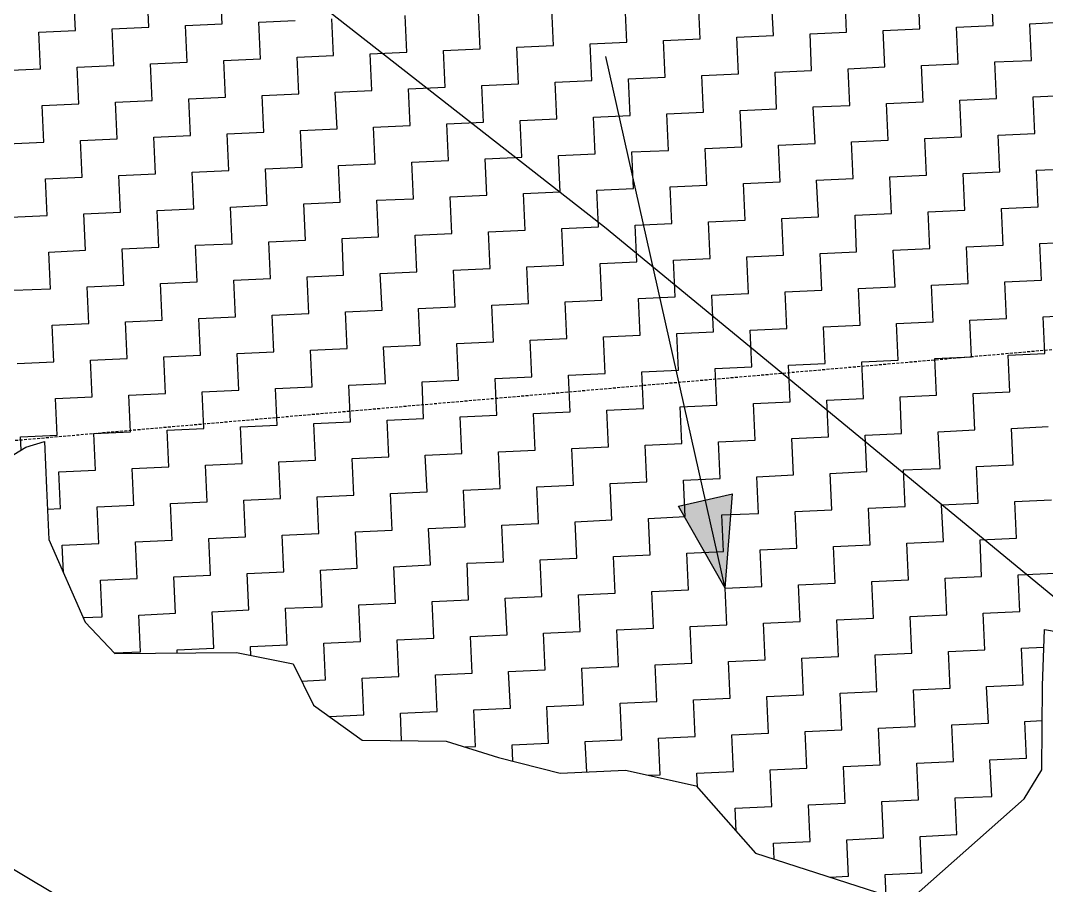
# Model space of a CAD drawing. Header units: metres. Extents: x 280741 to 282709, y 2085398 to 2088597.
# Drawn here: x 282052 to 282227.7, y 2085613.4 to 2085761.6 of the extents above; entities that cross this region are included whole.
import ezdxf

# ---------------------------------------------------------------- set-up
doc = ezdxf.new("R2010")
doc.units = ezdxf.units.M
doc.linetypes.add('DASHED', pattern=[0.75, 0.5, -0.25])
for name, color, linetype in [('LINE_FOOTPATH', 1, 'DASHED'), ('POLY_HATCH', 12, 'Continuous'), ('POLY_PARCEL', 6, 'Continuous'), ('POLY_WATER', 4, 'Continuous')]:
    doc.layers.add(name, color=color, linetype=linetype)

msp = doc.modelspace()

# ---------------------------------------------------------------- hatches: boundary and pattern name
h = msp.add_hatch(color=256)
h.paths.add_polyline_path([(282169.28, 2085679.43), (282164.66, 2085678.4), (282172.68, 2085664.32)])
h.paths.add_polyline_path([(282172.68, 2085664.32), (282173.91, 2085680.47), (282169.28, 2085679.43)])

# ---------------------------------------------------------------- linework, layer by layer
for points in [[(282172.68, 2085664.32), (282152.22, 2085755.4)], [(282164.66, 2085678.4), (282173.91, 2085680.47)], [(282172.68, 2085664.32), (282173.91, 2085680.47)], [(282172.68, 2085664.32), (282164.66, 2085678.4)]]:
    msp.add_lwpolyline(points)
at = {"layer": 'LINE_FOOTPATH'}
msp.add_line((281942.75, 2085680.17), (282230.59, 2085705.39), dxfattribs=at)
at = {"layer": 'POLY_HATCH', "linetype": 'Continuous'}
for p, q in [((282061.39, 2085759.86), (282061.11, 2085766.14)), ((282073.95, 2085760.44), (282073.66, 2085766.71)), ((282086.5, 2085761.01), (282086.21, 2085767.29)), ((282193.48, 2085759.61), (282193.2, 2085765.88)), ((282206.04, 2085760.18), (282205.75, 2085766.46)), ((282218.59, 2085760.75), (282218.3, 2085767.03)), ((282155.83, 2085757.89), (282155.54, 2085764.16)), ((282168.38, 2085758.46), (282168.09, 2085764.74)), ((282180.93, 2085759.03), (282180.64, 2085765.31)), ((282118.17, 2085756.17), (282117.88, 2085762.44)), ((282130.72, 2085756.74), (282130.43, 2085763.02)), ((282143.27, 2085757.31), (282142.99, 2085763.59)), ((282080.22, 2085760.72), (282086.5, 2085761.01)), ((282080.51, 2085754.45), (282080.22, 2085760.72)), ((282092.78, 2085761.3), (282099.05, 2085761.58)), ((282093.06, 2085755.02), (282092.78, 2085761.3)), ((282105.61, 2085755.59), (282105.33, 2085761.87)), ((282212.31, 2085760.47), (282218.59, 2085760.75)), ((282224.87, 2085761.04), (282231.14, 2085761.33)), ((282225.15, 2085754.76), (282224.87, 2085761.04)), ((282055.12, 2085759.58), (282061.39, 2085759.86)), ((282055.4, 2085753.3), (282055.12, 2085759.58)), ((282067.67, 2085760.15), (282073.95, 2085760.44)), ((282067.96, 2085753.87), (282067.67, 2085760.15)), ((282174.65, 2085758.75), (282180.93, 2085759.03)), ((282187.21, 2085759.32), (282193.48, 2085759.61)), ((282187.49, 2085753.04), (282187.21, 2085759.32)), ((282199.76, 2085759.89), (282206.04, 2085760.18)), ((282200.05, 2085753.62), (282199.76, 2085759.89)), ((282212.6, 2085754.19), (282212.31, 2085760.47)), ((282137, 2085757.03), (282143.27, 2085757.31)), ((282149.55, 2085757.6), (282155.83, 2085757.89)), ((282149.84, 2085751.32), (282149.55, 2085757.6)), ((282162.1, 2085758.17), (282168.38, 2085758.46)), ((282162.39, 2085751.9), (282162.1, 2085758.17)), ((282174.94, 2085752.47), (282174.65, 2085758.75)), ((282099.34, 2085755.31), (282105.61, 2085755.59)), ((282111.89, 2085755.88), (282118.17, 2085756.17)), ((282112.18, 2085749.6), (282111.89, 2085755.88)), ((282124.44, 2085756.45), (282130.72, 2085756.74)), ((282124.73, 2085750.18), (282124.44, 2085756.45)), ((282137.28, 2085750.75), (282137, 2085757.03)), ((282061.68, 2085753.59), (282067.96, 2085753.87)), ((282061.97, 2085747.31), (282061.68, 2085753.59)), ((282074.23, 2085754.16), (282080.51, 2085754.45)), ((282074.52, 2085747.88), (282074.23, 2085754.16)), ((282086.79, 2085754.73), (282093.06, 2085755.02)), ((282087.07, 2085748.46), (282086.79, 2085754.73)), ((282099.63, 2085749.03), (282099.34, 2085755.31)), ((282193.77, 2085753.33), (282200.05, 2085753.62)), ((282206.32, 2085753.9), (282212.6, 2085754.19)), ((282206.61, 2085747.63), (282206.32, 2085753.9)), ((282218.88, 2085754.48), (282225.15, 2085754.76)), ((282219.16, 2085748.2), (282218.88, 2085754.48)), ((282049.13, 2085753.01), (282055.4, 2085753.3)), ((282156.11, 2085751.61), (282162.39, 2085751.9)), ((282168.66, 2085752.18), (282174.94, 2085752.47)), ((282168.95, 2085745.91), (282168.66, 2085752.18)), ((282181.22, 2085752.76), (282187.49, 2085753.04)), ((282181.5, 2085746.48), (282181.22, 2085752.76)), ((282194.06, 2085747.05), (282193.77, 2085753.33)), ((282118.45, 2085749.89), (282124.73, 2085750.18)), ((282131.01, 2085750.46), (282137.28, 2085750.75)), ((282131.29, 2085744.19), (282131.01, 2085750.46)), ((282143.56, 2085751.04), (282149.84, 2085751.32)), ((282143.85, 2085744.76), (282143.56, 2085751.04)), ((282156.4, 2085745.33), (282156.11, 2085751.61)), ((282080.8, 2085748.17), (282087.07, 2085748.46)), ((282093.35, 2085748.74), (282099.63, 2085749.03)), ((282093.64, 2085742.47), (282093.35, 2085748.74)), ((282105.9, 2085749.32), (282112.18, 2085749.6)), ((282106.19, 2085743.04), (282105.9, 2085749.32)), ((282118.74, 2085743.61), (282118.45, 2085749.89)), ((282225.44, 2085748.49), (282231.71, 2085748.77)), ((282225.73, 2085742.21), (282225.44, 2085748.49)), ((282055.69, 2085747.03), (282061.97, 2085747.31)), ((282055.98, 2085740.75), (282055.69, 2085747.03)), ((282068.24, 2085747.6), (282074.52, 2085747.88)), ((282068.53, 2085741.32), (282068.24, 2085747.6)), ((282081.08, 2085741.9), (282080.8, 2085748.17)), ((282187.78, 2085746.77), (282194.06, 2085747.05)), ((282188.07, 2085740.49), (282187.78, 2085746.77)), ((282200.33, 2085747.34), (282206.61, 2085747.63)), ((282200.62, 2085741.06), (282200.33, 2085747.34)), ((282212.89, 2085747.91), (282219.16, 2085748.2)), ((282213.17, 2085741.64), (282212.89, 2085747.91)), ((282150.12, 2085745.05), (282156.4, 2085745.33)), ((282150.41, 2085738.77), (282150.12, 2085745.05)), ((282162.68, 2085745.62), (282168.95, 2085745.91)), ((282162.96, 2085739.34), (282162.68, 2085745.62)), ((282175.23, 2085746.19), (282181.5, 2085746.48)), ((282175.51, 2085739.92), (282175.23, 2085746.19)), ((282099.91, 2085742.75), (282106.19, 2085743.04)), ((282112.46, 2085743.33), (282118.74, 2085743.61)), ((282112.75, 2085737.05), (282112.46, 2085743.33)), ((282125.02, 2085743.9), (282131.29, 2085744.19)), ((282125.3, 2085737.62), (282125.02, 2085743.9)), ((282137.57, 2085744.47), (282143.85, 2085744.76)), ((282137.86, 2085738.2), (282137.57, 2085744.47)), ((282062.25, 2085741.04), (282068.53, 2085741.32)), ((282074.81, 2085741.61), (282081.08, 2085741.9)), ((282075.09, 2085735.33), (282074.81, 2085741.61)), ((282087.36, 2085742.18), (282093.64, 2085742.47)), ((282087.65, 2085735.91), (282087.36, 2085742.18)), ((282100.2, 2085736.48), (282099.91, 2085742.75)), ((282206.9, 2085741.35), (282213.17, 2085741.64)), ((282207.18, 2085735.07), (282206.9, 2085741.35)), ((282219.45, 2085741.92), (282225.73, 2085742.21)), ((282219.74, 2085735.65), (282219.45, 2085741.92)), ((282049.7, 2085740.46), (282055.98, 2085740.75)), ((282062.54, 2085734.76), (282062.25, 2085741.04)), ((282169.24, 2085739.63), (282175.51, 2085739.92)), ((282169.52, 2085733.35), (282169.24, 2085739.63)), ((282181.79, 2085740.2), (282188.07, 2085740.49)), ((282182.08, 2085733.93), (282181.79, 2085740.2)), ((282194.34, 2085740.78), (282200.62, 2085741.06)), ((282194.63, 2085734.5), (282194.34, 2085740.78)), ((282131.58, 2085737.91), (282137.86, 2085738.2)), ((282131.87, 2085731.64), (282131.58, 2085737.91)), ((282144.13, 2085738.48), (282150.41, 2085738.77)), ((282144.42, 2085732.21), (282144.13, 2085738.48)), ((282156.69, 2085739.06), (282162.96, 2085739.34)), ((282156.97, 2085732.78), (282156.69, 2085739.06)), ((282093.92, 2085736.19), (282100.2, 2085736.48)), ((282094.21, 2085729.92), (282093.92, 2085736.19)), ((282106.47, 2085736.77), (282112.75, 2085737.05)), ((282106.76, 2085730.49), (282106.47, 2085736.77)), ((282119.03, 2085737.34), (282125.3, 2085737.62)), ((282119.31, 2085731.06), (282119.03, 2085737.34)), ((282226.01, 2085735.93), (282232.29, 2085736.22)), ((282056.26, 2085734.47), (282062.54, 2085734.76)), ((282056.55, 2085728.2), (282056.26, 2085734.47)), ((282068.82, 2085735.05), (282075.09, 2085735.33)), ((282069.1, 2085728.77), (282068.82, 2085735.05)), ((282081.37, 2085735.62), (282087.65, 2085735.91)), ((282081.66, 2085729.34), (282081.37, 2085735.62)), ((282188.35, 2085734.21), (282194.63, 2085734.5)), ((282200.91, 2085734.79), (282207.18, 2085735.07)), ((282201.19, 2085728.51), (282200.91, 2085734.79)), ((282213.46, 2085735.36), (282219.74, 2085735.65)), ((282213.75, 2085729.08), (282213.46, 2085735.36)), ((282226.3, 2085729.66), (282226.01, 2085735.93)), ((282150.7, 2085732.5), (282156.97, 2085732.78)), ((282150.98, 2085726.22), (282150.7, 2085732.5)), ((282163.25, 2085733.07), (282169.52, 2085733.35)), ((282163.53, 2085726.79), (282163.25, 2085733.07)), ((282175.8, 2085733.64), (282182.08, 2085733.93)), ((282176.09, 2085727.37), (282175.8, 2085733.64)), ((282188.64, 2085727.94), (282188.35, 2085734.21)), ((282113.04, 2085730.78), (282119.31, 2085731.06)), ((282113.32, 2085724.5), (282113.04, 2085730.78)), ((282125.59, 2085731.35), (282131.87, 2085731.64)), ((282125.88, 2085725.07), (282125.59, 2085731.35)), ((282138.14, 2085731.92), (282144.42, 2085732.21)), ((282138.43, 2085725.65), (282138.14, 2085731.92)), ((282075.38, 2085729.06), (282081.66, 2085729.34)), ((282075.67, 2085722.78), (282075.38, 2085729.06)), ((282087.93, 2085729.63), (282094.21, 2085729.92)), ((282088.22, 2085723.35), (282087.93, 2085729.63)), ((282100.49, 2085730.2), (282106.76, 2085730.49)), ((282100.77, 2085723.93), (282100.49, 2085730.2)), ((282207.47, 2085728.8), (282213.75, 2085729.08)), ((282220.02, 2085729.37), (282226.3, 2085729.66)), ((282220.31, 2085723.1), (282220.02, 2085729.37)), ((282050.27, 2085727.91), (282056.55, 2085728.2)), ((282062.83, 2085728.48), (282069.1, 2085728.77)), ((282063.11, 2085722.21), (282062.83, 2085728.48)), ((282169.81, 2085727.08), (282176.09, 2085727.37)), ((282182.36, 2085727.65), (282188.64, 2085727.94)), ((282182.65, 2085721.38), (282182.36, 2085727.65)), ((282194.92, 2085728.22), (282201.19, 2085728.51)), ((282195.2, 2085721.95), (282194.92, 2085728.22)), ((282207.76, 2085722.52), (282207.47, 2085728.8)), ((282132.15, 2085725.36), (282138.43, 2085725.65)), ((282144.71, 2085725.93), (282150.98, 2085726.22)), ((282144.99, 2085719.66), (282144.71, 2085725.93)), ((282157.26, 2085726.51), (282163.53, 2085726.79)), ((282157.55, 2085720.23), (282157.26, 2085726.51)), ((282170.1, 2085720.8), (282169.81, 2085727.08)), ((282094.5, 2085723.64), (282100.77, 2085723.93)), ((282107.05, 2085724.21), (282113.32, 2085724.5)), ((282107.33, 2085717.94), (282107.05, 2085724.21)), ((282119.6, 2085724.79), (282125.88, 2085725.07)), ((282119.89, 2085718.51), (282119.6, 2085724.79)), ((282132.44, 2085719.08), (282132.15, 2085725.36)), ((282056.84, 2085721.92), (282063.11, 2085722.21)), ((282069.39, 2085722.49), (282075.67, 2085722.78)), ((282069.68, 2085716.22), (282069.39, 2085722.49)), ((282081.94, 2085723.07), (282088.22, 2085723.35)), ((282082.23, 2085716.79), (282081.94, 2085723.07)), ((282094.78, 2085717.36), (282094.5, 2085723.64)), ((282188.93, 2085721.66), (282195.2, 2085721.95)), ((282201.48, 2085722.24), (282207.76, 2085722.52)), ((282201.77, 2085715.96), (282201.48, 2085722.24)), ((282214.03, 2085722.81), (282220.31, 2085723.1)), ((282214.32, 2085716.53), (282214.03, 2085722.81)), ((282226.58, 2085723.38), (282232.86, 2085723.67)), ((282226.87, 2085717.11), (282226.58, 2085723.38)), ((282057.12, 2085715.64), (282056.84, 2085721.92)), ((282151.27, 2085719.94), (282157.55, 2085720.23)), ((282163.82, 2085720.52), (282170.1, 2085720.8)), ((282164.11, 2085714.24), (282163.82, 2085720.52)), ((282176.37, 2085721.09), (282182.65, 2085721.38)), ((282176.66, 2085714.81), (282176.37, 2085721.09)), ((282189.21, 2085715.39), (282188.93, 2085721.66)), ((282113.61, 2085718.22), (282119.89, 2085718.51)), ((282126.16, 2085718.8), (282132.44, 2085719.08)), ((282126.45, 2085712.52), (282126.16, 2085718.8)), ((282138.72, 2085719.37), (282144.99, 2085719.66)), ((282139, 2085713.09), (282138.72, 2085719.37)), ((282151.56, 2085713.67), (282151.27, 2085719.94)), ((282075.95, 2085716.5), (282082.23, 2085716.79)), ((282088.51, 2085717.08), (282094.78, 2085717.36)), ((282088.79, 2085710.8), (282088.51, 2085717.08)), ((282101.06, 2085717.65), (282107.33, 2085717.94)), ((282101.34, 2085711.37), (282101.06, 2085717.65)), ((282113.9, 2085711.95), (282113.61, 2085718.22)), ((282220.6, 2085716.82), (282226.87, 2085717.11)), ((282220.88, 2085710.54), (282220.6, 2085716.82)), ((282050.85, 2085715.36), (282057.12, 2085715.64)), ((282063.4, 2085715.93), (282069.68, 2085716.22)), ((282063.69, 2085709.65), (282063.4, 2085715.93)), ((282076.24, 2085710.23), (282075.95, 2085716.5)), ((282182.94, 2085715.1), (282189.21, 2085715.39)), ((282183.22, 2085708.82), (282182.94, 2085715.1)), ((282195.49, 2085715.67), (282201.77, 2085715.96)), ((282195.78, 2085709.4), (282195.49, 2085715.67)), ((282208.04, 2085716.25), (282214.32, 2085716.53)), ((282208.33, 2085709.97), (282208.04, 2085716.25)), ((282145.28, 2085713.38), (282151.56, 2085713.67)), ((282145.57, 2085707.1), (282145.28, 2085713.38)), ((282157.83, 2085713.95), (282164.11, 2085714.24)), ((282158.12, 2085707.68), (282157.83, 2085713.95)), ((282170.38, 2085714.53), (282176.66, 2085714.81)), ((282170.67, 2085708.25), (282170.38, 2085714.53)), ((282107.62, 2085711.66), (282113.9, 2085711.95)), ((282107.91, 2085705.38), (282107.62, 2085711.66)), ((282120.17, 2085712.23), (282126.45, 2085712.52)), ((282120.46, 2085705.96), (282120.17, 2085712.23)), ((282132.73, 2085712.81), (282139, 2085713.09)), ((282133.01, 2085706.53), (282132.73, 2085712.81)), ((282057.41, 2085709.37), (282063.69, 2085709.65)), ((282069.96, 2085709.94), (282076.24, 2085710.23)), ((282070.25, 2085703.66), (282069.96, 2085709.94)), ((282082.52, 2085710.51), (282088.79, 2085710.8)), ((282082.8, 2085704.24), (282082.52, 2085710.51)), ((282095.07, 2085711.09), (282101.34, 2085711.37)), ((282095.36, 2085704.81), (282095.07, 2085711.09)), ((282202.05, 2085709.68), (282208.33, 2085709.97)), ((282202.34, 2085703.41), (282202.05, 2085709.68)), ((282214.61, 2085710.26), (282220.88, 2085710.54)), ((282214.89, 2085703.98), (282214.61, 2085710.26)), ((282227.16, 2085710.83), (282233.43, 2085711.12)), ((282227.44, 2085704.55), (282227.16, 2085710.83)), ((282057.7, 2085703.09), (282057.41, 2085709.37)), ((282164.39, 2085707.96), (282170.67, 2085708.25)), ((282164.68, 2085701.69), (282164.39, 2085707.96)), ((282176.95, 2085708.54), (282183.22, 2085708.82)), ((282177.23, 2085702.26), (282176.95, 2085708.54)), ((282189.5, 2085709.11), (282195.78, 2085709.4)), ((282189.79, 2085702.83), (282189.5, 2085709.11)), ((282126.74, 2085706.24), (282133.01, 2085706.53)), ((282127.02, 2085699.97), (282126.74, 2085706.24)), ((282139.29, 2085706.82), (282145.57, 2085707.1)), ((282139.58, 2085700.54), (282139.29, 2085706.82)), ((282151.84, 2085707.39), (282158.12, 2085707.68)), ((282152.13, 2085701.11), (282151.84, 2085707.39)), ((282089.08, 2085704.52), (282095.36, 2085704.81)), ((282089.37, 2085698.25), (282089.08, 2085704.52)), ((282101.63, 2085705.1), (282107.91, 2085705.38)), ((282101.92, 2085698.82), (282101.63, 2085705.1)), ((282114.18, 2085705.67), (282120.46, 2085705.96)), ((282114.47, 2085699.39), (282114.18, 2085705.67)), ((282221.17, 2085704.27), (282227.44, 2085704.55)), ((282051.42, 2085702.8), (282057.7, 2085703.09)), ((282063.97, 2085703.38), (282070.25, 2085703.66)), ((282064.26, 2085697.1), (282063.97, 2085703.38)), ((282076.53, 2085703.95), (282082.8, 2085704.24)), ((282076.81, 2085697.67), (282076.53, 2085703.95)), ((282183.51, 2085702.55), (282189.79, 2085702.83)), ((282196.06, 2085703.12), (282202.34, 2085703.41)), ((282196.35, 2085696.84), (282196.06, 2085703.12)), ((282208.62, 2085703.69), (282214.89, 2085703.98)), ((282208.9, 2085697.42), (282208.62, 2085703.69)), ((282221.45, 2085697.99), (282221.17, 2085704.27)), ((282145.85, 2085700.83), (282152.13, 2085701.11)), ((282158.41, 2085701.4), (282164.68, 2085701.69)), ((282158.69, 2085695.12), (282158.41, 2085701.4)), ((282170.96, 2085701.97), (282177.23, 2085702.26)), ((282171.24, 2085695.7), (282170.96, 2085701.97)), ((282183.8, 2085696.27), (282183.51, 2085702.55)), ((282108.19, 2085699.11), (282114.47, 2085699.39)), ((282108.48, 2085692.83), (282108.19, 2085699.11)), ((282120.75, 2085699.68), (282127.02, 2085699.97)), ((282121.03, 2085693.4), (282120.75, 2085699.68)), ((282133.3, 2085700.25), (282139.58, 2085700.54)), ((282133.59, 2085693.98), (282133.3, 2085700.25)), ((282146.14, 2085694.55), (282145.85, 2085700.83)), ((282070.54, 2085697.39), (282076.81, 2085697.67)), ((282070.82, 2085691.11), (282070.54, 2085697.39)), ((282083.09, 2085697.96), (282089.37, 2085698.25)), ((282083.38, 2085691.68), (282083.09, 2085697.96)), ((282095.64, 2085698.53), (282101.92, 2085698.82)), ((282095.93, 2085692.26), (282095.64, 2085698.53)), ((282202.63, 2085697.13), (282208.9, 2085697.42)), ((282215.18, 2085697.7), (282221.45, 2085697.99)), ((282215.47, 2085691.43), (282215.18, 2085697.7)), ((282057.98, 2085696.81), (282064.26, 2085697.1)), ((282058.27, 2085690.54), (282057.98, 2085696.81)), ((282164.97, 2085695.41), (282171.24, 2085695.7)), ((282177.52, 2085695.98), (282183.8, 2085696.27)), ((282177.81, 2085689.71), (282177.52, 2085695.98)), ((282190.07, 2085696.56), (282196.35, 2085696.84)), ((282190.36, 2085690.28), (282190.07, 2085696.56)), ((282202.91, 2085690.85), (282202.63, 2085697.13)), ((282127.31, 2085693.69), (282133.59, 2085693.98)), ((282139.86, 2085694.26), (282146.14, 2085694.55)), ((282140.15, 2085687.99), (282139.86, 2085694.26)), ((282152.42, 2085694.84), (282158.69, 2085695.12)), ((282152.7, 2085688.56), (282152.42, 2085694.84)), ((282165.25, 2085689.13), (282164.97, 2085695.41)), ((282089.65, 2085691.97), (282095.93, 2085692.26)), ((282102.2, 2085692.54), (282108.48, 2085692.83)), ((282102.49, 2085686.27), (282102.2, 2085692.54)), ((282114.76, 2085693.12), (282121.03, 2085693.4)), ((282115.04, 2085686.84), (282114.76, 2085693.12)), ((282127.6, 2085687.41), (282127.31, 2085693.69)), ((282051.99, 2085690.25), (282058.27, 2085690.54)), ((282064.55, 2085690.82), (282070.82, 2085691.11)), ((282064.83, 2085684.55), (282064.55, 2085690.82)), ((282077.1, 2085691.4), (282083.38, 2085691.68)), ((282077.39, 2085685.12), (282077.1, 2085691.4)), ((282089.94, 2085685.69), (282089.65, 2085691.97)), ((282196.64, 2085690.57), (282202.91, 2085690.85)), ((282196.92, 2085684.29), (282196.64, 2085690.57)), ((282209.19, 2085691.14), (282215.47, 2085691.43)), ((282209.48, 2085684.86), (282209.19, 2085691.14)), ((282221.74, 2085691.71), (282228.02, 2085692)), ((282222.03, 2085685.44), (282221.74, 2085691.71)), ((282052.1, 2085688.01), (282051.99, 2085690.25)), ((282146.43, 2085688.27), (282152.7, 2085688.56)), ((282158.98, 2085688.85), (282165.25, 2085689.13)), ((282159.26, 2085682.57), (282158.98, 2085688.85)), ((282171.53, 2085689.42), (282177.81, 2085689.71)), ((282171.82, 2085683.14), (282171.53, 2085689.42)), ((282184.08, 2085689.99), (282190.36, 2085690.28)), ((282184.37, 2085683.72), (282184.08, 2085689.99)), ((282108.77, 2085686.55), (282115.04, 2085686.84)), ((282121.32, 2085687.13), (282127.6, 2085687.41)), ((282121.61, 2085680.85), (282121.32, 2085687.13)), ((282133.87, 2085687.7), (282140.15, 2085687.99)), ((282134.16, 2085681.42), (282133.87, 2085687.7)), ((282146.71, 2085682), (282146.43, 2085688.27)), ((282071.11, 2085684.83), (282077.39, 2085685.12)), ((282083.66, 2085685.41), (282089.94, 2085685.69)), ((282083.95, 2085679.13), (282083.66, 2085685.41)), ((282096.21, 2085685.98), (282102.49, 2085686.27)), ((282096.5, 2085679.7), (282096.21, 2085685.98)), ((282109.05, 2085680.28), (282108.77, 2085686.55)), ((282215.75, 2085685.15), (282222.03, 2085685.44)), ((282216.04, 2085678.87), (282215.75, 2085685.15)), ((282058.56, 2085684.26), (282064.83, 2085684.55)), ((282058.84, 2085677.99), (282058.56, 2085684.26)), ((282071.4, 2085678.56), (282071.11, 2085684.83)), ((282178.09, 2085683.43), (282184.37, 2085683.72)), ((282178.38, 2085677.15), (282178.09, 2085683.43)), ((282190.65, 2085684), (282196.92, 2085684.29)), ((282190.93, 2085677.73), (282190.65, 2085684)), ((282203.2, 2085684.58), (282209.48, 2085684.86)), ((282203.49, 2085678.3), (282203.2, 2085684.58)), ((282140.44, 2085681.71), (282146.71, 2085682)), ((282140.72, 2085675.43), (282140.44, 2085681.71)), ((282152.99, 2085682.28), (282159.26, 2085682.57)), ((282153.28, 2085676.01), (282152.99, 2085682.28)), ((282165.54, 2085682.86), (282171.82, 2085683.14)), ((282165.83, 2085676.58), (282165.54, 2085682.86)), ((282102.78, 2085679.99), (282109.05, 2085680.28)), ((282103.06, 2085673.72), (282102.78, 2085679.99)), ((282115.33, 2085680.56), (282121.61, 2085680.85)), ((282115.62, 2085674.29), (282115.33, 2085680.56)), ((282127.88, 2085681.14), (282134.16, 2085681.42)), ((282128.17, 2085674.86), (282127.88, 2085681.14)), ((282065.12, 2085678.27), (282071.4, 2085678.56)), ((282065.41, 2085672), (282065.12, 2085678.27)), ((282077.67, 2085678.85), (282083.95, 2085679.13)), ((282077.96, 2085672.57), (282077.67, 2085678.85)), ((282090.23, 2085679.42), (282096.5, 2085679.7)), ((282090.51, 2085673.14), (282090.23, 2085679.42)), ((282197.21, 2085678.01), (282203.49, 2085678.3)), ((282197.5, 2085671.74), (282197.21, 2085678.01)), ((282209.76, 2085678.59), (282216.04, 2085678.87)), ((282210.05, 2085672.31), (282209.76, 2085678.59)), ((282222.31, 2085679.16), (282228.59, 2085679.45)), ((282222.6, 2085672.88), (282222.31, 2085679.16)), ((282056.59, 2085677.88), (282058.84, 2085677.99)), ((282159.55, 2085676.29), (282165.83, 2085676.58)), ((282159.84, 2085670.02), (282159.55, 2085676.29)), ((282172.1, 2085676.87), (282178.38, 2085677.15)), ((282172.39, 2085670.59), (282172.1, 2085676.87)), ((282184.66, 2085677.44), (282190.93, 2085677.73)), ((282184.94, 2085671.16), (282184.66, 2085677.44)), ((282121.89, 2085674.58), (282128.17, 2085674.86)), ((282122.18, 2085668.3), (282121.89, 2085674.58)), ((282134.45, 2085675.15), (282140.72, 2085675.43)), ((282134.73, 2085668.87), (282134.45, 2085675.15)), ((282147, 2085675.72), (282153.28, 2085676.01)), ((282147.29, 2085669.45), (282147, 2085675.72)), ((282084.24, 2085672.86), (282090.51, 2085673.14)), ((282084.52, 2085666.58), (282084.24, 2085672.86)), ((282096.79, 2085673.43), (282103.06, 2085673.72)), ((282097.07, 2085667.15), (282096.79, 2085673.43)), ((282109.34, 2085674), (282115.62, 2085674.29)), ((282109.63, 2085667.73), (282109.34, 2085674)), ((282216.33, 2085672.6), (282222.6, 2085672.88)), ((282059.13, 2085671.71), (282065.41, 2085672)), ((282059.35, 2085666.97), (282059.13, 2085671.71)), ((282071.68, 2085672.28), (282077.96, 2085672.57)), ((282071.97, 2085666.01), (282071.68, 2085672.28)), ((282178.67, 2085670.88), (282184.94, 2085671.16)), ((282191.22, 2085671.45), (282197.5, 2085671.74)), ((282191.51, 2085665.18), (282191.22, 2085671.45)), ((282203.77, 2085672.02), (282210.05, 2085672.31)), ((282204.06, 2085665.75), (282203.77, 2085672.02)), ((282216.61, 2085666.32), (282216.33, 2085672.6)), ((282141.01, 2085669.16), (282147.29, 2085669.45)), ((282153.56, 2085669.73), (282159.84, 2085670.02)), ((282153.85, 2085663.46), (282153.56, 2085669.73)), ((282166.11, 2085670.3), (282172.39, 2085670.59)), ((282166.4, 2085664.03), (282166.11, 2085670.3)), ((282178.95, 2085664.6), (282178.67, 2085670.88)), ((282103.35, 2085667.44), (282109.63, 2085667.73)), ((282115.9, 2085668.01), (282122.18, 2085668.3)), ((282116.19, 2085661.74), (282115.9, 2085668.01)), ((282128.46, 2085668.59), (282134.73, 2085668.87)), ((282128.74, 2085662.31), (282128.46, 2085668.59)), ((282141.3, 2085662.88), (282141.01, 2085669.16)), ((282065.69, 2085665.72), (282071.97, 2085666.01)), ((282065.98, 2085659.44), (282065.69, 2085665.72)), ((282078.25, 2085666.29), (282084.52, 2085666.58)), ((282078.53, 2085660.02), (282078.25, 2085666.29)), ((282090.8, 2085666.87), (282097.07, 2085667.15)), ((282091.09, 2085660.59), (282090.8, 2085666.87)), ((282103.64, 2085661.16), (282103.35, 2085667.44)), ((282197.78, 2085665.46), (282204.06, 2085665.75)), ((282210.34, 2085666.03), (282216.61, 2085666.32)), ((282210.62, 2085659.76), (282210.34, 2085666.03)), ((282222.89, 2085666.61), (282229.16, 2085666.89)), ((282223.17, 2085660.33), (282222.89, 2085666.61)), ((282160.12, 2085663.74), (282166.4, 2085664.03)), ((282172.68, 2085664.32), (282178.95, 2085664.6)), ((282172.96, 2085658.04), (282172.68, 2085664.32)), ((282185.23, 2085664.89), (282191.51, 2085665.18)), ((282185.52, 2085658.61), (282185.23, 2085664.89)), ((282198.07, 2085659.19), (282197.78, 2085665.46)), ((282122.47, 2085662.02), (282128.74, 2085662.31)), ((282135.02, 2085662.6), (282141.3, 2085662.88)), ((282135.31, 2085656.32), (282135.02, 2085662.6)), ((282147.57, 2085663.17), (282153.85, 2085663.46)), ((282147.86, 2085656.89), (282147.57, 2085663.17)), ((282160.41, 2085657.47), (282160.12, 2085663.74)), ((282084.81, 2085660.3), (282091.09, 2085660.59)), ((282097.36, 2085660.88), (282103.64, 2085661.16)), ((282097.65, 2085654.6), (282097.36, 2085660.88)), ((282109.91, 2085661.45), (282116.19, 2085661.74)), ((282110.2, 2085655.17), (282109.91, 2085661.45)), ((282122.75, 2085655.75), (282122.47, 2085662.02)), ((282062.74, 2085659.3), (282065.98, 2085659.44)), ((282072.26, 2085659.73), (282078.53, 2085660.02)), ((282072.54, 2085653.45), (282072.26, 2085659.73)), ((282085.1, 2085654.03), (282084.81, 2085660.3)), ((282191.79, 2085658.9), (282198.07, 2085659.19)), ((282192.08, 2085652.62), (282191.79, 2085658.9)), ((282204.35, 2085659.47), (282210.62, 2085659.76)), ((282204.63, 2085653.2), (282204.35, 2085659.47)), ((282216.9, 2085660.05), (282223.17, 2085660.33)), ((282217.18, 2085653.77), (282216.9, 2085660.05)), ((282154.13, 2085657.18), (282160.41, 2085657.47)), ((282154.42, 2085650.9), (282154.13, 2085657.18)), ((282166.69, 2085657.75), (282172.96, 2085658.04)), ((282166.97, 2085651.48), (282166.69, 2085657.75)), ((282179.24, 2085658.33), (282185.52, 2085658.61)), ((282179.53, 2085652.05), (282179.24, 2085658.33)), ((282103.92, 2085654.89), (282110.2, 2085655.17)), ((282116.48, 2085655.46), (282122.75, 2085655.75)), ((282116.76, 2085649.18), (282116.48, 2085655.46)), ((282129.03, 2085656.03), (282135.31, 2085656.32)), ((282129.32, 2085649.76), (282129.03, 2085656.03)), ((282141.58, 2085656.61), (282147.86, 2085656.89)), ((282141.87, 2085650.33), (282141.58, 2085656.61)), ((282068.05, 2085653.25), (282072.54, 2085653.45)), ((282078.82, 2085653.74), (282085.1, 2085654.03)), ((282078.84, 2085653.24), (282078.82, 2085653.74)), ((282091.37, 2085654.31), (282097.65, 2085654.6)), ((282091.44, 2085652.81), (282091.37, 2085654.31)), ((282104.21, 2085648.61), (282103.92, 2085654.89)), ((282210.91, 2085653.48), (282217.18, 2085653.77)), ((282211.2, 2085647.21), (282210.91, 2085653.48)), ((282223.46, 2085654.06), (282227.29, 2085654.23)), ((282223.75, 2085647.78), (282223.46, 2085654.06)), ((282173.25, 2085651.76), (282179.53, 2085652.05)), ((282173.54, 2085645.49), (282173.25, 2085651.76)), ((282185.8, 2085652.34), (282192.08, 2085652.62)), ((282186.09, 2085646.06), (282185.8, 2085652.34)), ((282198.36, 2085652.91), (282204.63, 2085653.2)), ((282198.64, 2085646.63), (282198.36, 2085652.91)), ((282135.59, 2085650.04), (282141.87, 2085650.33)), ((282135.88, 2085643.77), (282135.59, 2085650.04)), ((282148.15, 2085650.62), (282154.42, 2085650.9)), ((282148.43, 2085644.34), (282148.15, 2085650.62)), ((282160.7, 2085651.19), (282166.97, 2085651.48)), ((282160.98, 2085644.91), (282160.7, 2085651.19)), ((282100.13, 2085648.42), (282104.21, 2085648.61)), ((282110.49, 2085648.9), (282116.76, 2085649.18)), ((282110.77, 2085642.62), (282110.49, 2085648.9)), ((282123.04, 2085649.47), (282129.32, 2085649.76)), ((282123.33, 2085643.19), (282123.04, 2085649.47)), ((282192.37, 2085646.35), (282198.64, 2085646.63)), ((282204.92, 2085646.92), (282211.2, 2085647.21)), ((282205.21, 2085640.64), (282204.92, 2085646.92)), ((282217.47, 2085647.49), (282223.75, 2085647.78)), ((282217.76, 2085641.22), (282217.47, 2085647.49)), ((282154.71, 2085644.63), (282160.98, 2085644.91)), ((282154.99, 2085638.35), (282154.71, 2085644.63)), ((282167.26, 2085645.2), (282173.54, 2085645.49)), ((282167.55, 2085638.92), (282167.26, 2085645.2)), ((282179.81, 2085645.77), (282186.09, 2085646.06)), ((282180.1, 2085639.5), (282179.81, 2085645.77)), ((282192.65, 2085640.07), (282192.37, 2085646.35)), ((282117.05, 2085642.91), (282123.33, 2085643.19)), ((282117.26, 2085638.21), (282117.05, 2085642.91)), ((282129.6, 2085643.48), (282135.88, 2085643.77)), ((282129.89, 2085637.2), (282129.6, 2085643.48)), ((282142.16, 2085644.05), (282148.43, 2085644.34)), ((282142.44, 2085637.78), (282142.16, 2085644.05)), ((282104.88, 2085642.35), (282110.77, 2085642.62)), ((282211.48, 2085640.93), (282217.76, 2085641.22)), ((282224.03, 2085641.5), (282226.98, 2085641.64)), ((282224.32, 2085635.23), (282224.03, 2085641.5)), ((282173.82, 2085639.21), (282180.1, 2085639.5)), ((282186.38, 2085639.78), (282192.65, 2085640.07)), ((282186.66, 2085633.51), (282186.38, 2085639.78)), ((282198.93, 2085640.36), (282205.21, 2085640.64)), ((282199.22, 2085634.08), (282198.93, 2085640.36)), ((282211.77, 2085634.65), (282211.48, 2085640.93)), ((282136.17, 2085637.49), (282142.44, 2085637.78)), ((282148.72, 2085638.06), (282154.99, 2085638.35)), ((282148.96, 2085632.82), (282148.72, 2085638.06)), ((282161.27, 2085638.64), (282167.55, 2085638.92)), ((282161.56, 2085632.36), (282161.27, 2085638.64)), ((282174.11, 2085632.93), (282173.82, 2085639.21)), ((282128.14, 2085637.12), (282129.89, 2085637.2)), ((282136.29, 2085634.71), (282136.17, 2085637.49)), ((282192.94, 2085633.79), (282199.22, 2085634.08)), ((282205.49, 2085634.37), (282211.77, 2085634.65)), ((282205.78, 2085628.09), (282205.49, 2085634.37)), ((282218.04, 2085634.94), (282224.32, 2085635.23)), ((282218.33, 2085628.66), (282218.04, 2085634.94)), ((282159.53, 2085632.27), (282161.56, 2085632.36)), ((282167.83, 2085632.65), (282174.11, 2085632.93)), ((282167.94, 2085630.23), (282167.83, 2085632.65)), ((282180.39, 2085633.22), (282186.66, 2085633.51)), ((282180.67, 2085626.94), (282180.39, 2085633.22)), ((282193.23, 2085627.52), (282192.94, 2085633.79)), ((282186.95, 2085627.23), (282193.23, 2085627.52)), ((282187.24, 2085620.95), (282186.95, 2085627.23)), ((282199.5, 2085627.8), (282205.78, 2085628.09)), ((282199.79, 2085621.53), (282199.5, 2085627.8)), ((282212.05, 2085628.38), (282218.33, 2085628.66)), ((282212.34, 2085622.1), (282212.05, 2085628.38)), ((282174.4, 2085626.66), (282180.67, 2085626.94)), ((282174.58, 2085622.68), (282174.4, 2085626.66)), ((282206.07, 2085621.81), (282212.34, 2085622.1)), ((282206.35, 2085615.54), (282206.07, 2085621.81)), ((282180.96, 2085620.67), (282187.24, 2085620.95)), ((282181.09, 2085617.89), (282180.96, 2085620.67)), ((282193.51, 2085621.24), (282199.79, 2085621.53)), ((282193.8, 2085614.96), (282193.51, 2085621.24)), ((282190.58, 2085614.82), (282193.8, 2085614.96)), ((282200.08, 2085615.25), (282206.35, 2085615.54)), ((282200.24, 2085611.69), (282200.08, 2085615.25))]:
    msp.add_line(p, q, dxfattribs=at)
at = {"layer": 'POLY_HATCH'}
for p, q in [((282052.9, 2085688.5), (282056.06, 2085689.45)), ((282056.06, 2085689.45), (282056.42, 2085681.45)), ((282045.88, 2085684.18), (282052.9, 2085688.5)), ((282056.42, 2085681.45), (282056.82, 2085672.66)), ((282056.82, 2085672.66), (282063.08, 2085658.53)), ((282063.08, 2085658.53), (282068.13, 2085653.16)), ((282227.04, 2085647.6), (282227.4, 2085657.23)), ((282227.4, 2085657.23), (282238.71, 2085655.34)), ((282068.13, 2085653.16), (282088.96, 2085653.31)), ((282088.96, 2085653.31), (282098.66, 2085651.35)), ((282098.66, 2085651.35), (282102.19, 2085644.3)), ((282226.9, 2085633.18), (282227.04, 2085647.6)), ((282102.19, 2085644.3), (282110.48, 2085638.28)), ((282110.48, 2085638.28), (282124.91, 2085638.13)), ((282124.91, 2085638.13), (282133.85, 2085635.34)), ((282133.85, 2085635.34), (282144.39, 2085632.62)), ((282144.39, 2085632.62), (282155.59, 2085633.13)), ((282155.59, 2085633.13), (282167.73, 2085630.48)), ((282223.92, 2085628.24), (282226.9, 2085633.18)), ((282167.73, 2085630.48), (282177.87, 2085618.93)), ((282203.9, 2085610.51), (282223.92, 2085628.24)), ((282177.87, 2085618.93), (282203.9, 2085610.51))]:
    msp.add_line(p, q, dxfattribs=at)
at = {"layer": 'POLY_PARCEL'}
for p, q in [((281948.52, 2085885.51), (282152.03, 2085726.21)), ((282152.03, 2085726.21), (282316.93, 2085590.4))]:
    msp.add_line(p, q, dxfattribs=at)
at = {"layer": 'POLY_WATER'}
msp.add_line((281942.75, 2085680.17), (282153.09, 2085555.51), dxfattribs=at)

doc.saveas('drawing.dxf')
